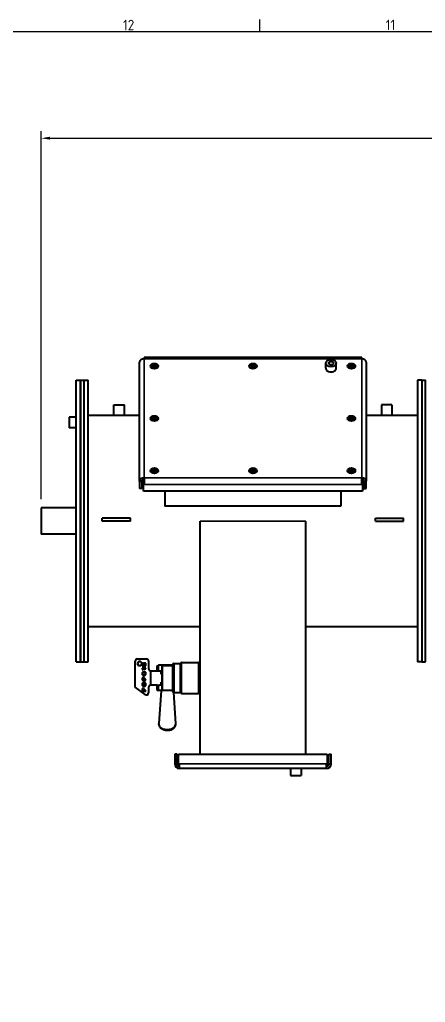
# Model space of a CAD drawing. Header units: millimetres. Extents: x 0 to 5945, y 0 to 4205.
# Drawn here: x 1517 to 2093, y 2726 to 4122 of the extents above; entities that cross this region are included whole.
import ezdxf

# ---------------------------------------------------------------- set-up
doc = ezdxf.new("R2010")
doc.units = ezdxf.units.MM
doc.header["$LTSCALE"] = 5
doc.layers.get('0').update_dxf_attribs({"color": 3, "lineweight": 25})
for name, color, linetype, lineweight in [('가시적인 것(ISO)', 3, 'Continuous', 40), ('가시적인 좁은 것(ISO)', 3, 'Continuous', 35), ('경계(ISO)', 7, 'Continuous', 25), ('치수(ISO)', 2, 'Continuous', 25)]:
    doc.layers.add(name, color=color, linetype=linetype, lineweight=lineweight)
doc.styles.add('문자 텍스트_M2B', font='isocp.shx')
doc.styles.add('치수 텍스트_PSTEK_POSCO', font='isocp.shx')
doc.dimstyles.new('치수_PSTEK_POSCO', dxfattribs={"dimscale": 5, "dimtxt": 3.5, "dimasz": 2.5, "dimexe": 2, "dimexo": 2.5, "dimgap": 1, "dimtad": 1, "dimrnd": 1e-08, "dimdsep": 46, "dimtxsty": '치수 텍스트_PSTEK_POSCO', "dimcen": 0.09, "dimdle": 10, "dimclrd": 7, "dimclre": 7, "dimclrt": 2, "dimadec": 1, "dimazin": 2, "dimtfac": 1, "dimtmove": 0, "dimatfit": 3, "dimfxl": 0, "dimtolj": 1, "dimlwd": -1, "dimlwe": -1, "dimarcsym": 0})

# ---------------------------------------------------------------- blocks, each defined once
blk = doc.blocks.new('경계 Default Border')
at = {"layer": '경계(ISO)'}
blk.add_line((371.56, 821), (371.56, 824.4), dxfattribs=at)
at = {"layer": '경계(ISO)', "flags": 128}
blk.add_lwpolyline([(20, 20), (20, 821), (1169, 821), (1169, 20), (20, 20)], dxfattribs=at)
at = {"layer": '경계(ISO)', "color": 2, "char_height": 3, "attachment_point": 7, "style": '문자 텍스트_M2B'}
for s, insert in [('12', (332.72, 821.37)), ('11', (407.37, 821.4))]:
    blk.add_mtext(s, dxfattribs=dict(at, insert=insert))
blk = doc.blocks.new('*D48')
at = {"layer": 'Defpoints', "color": 0, "transparency": 16777216}
for p in [(2924.2, 3953.6), (2924.2, 3473.9), (1547.2, 3428.7)]:
    blk.add_point(p, dxfattribs=at)
at = {"layer": '치수(ISO)', "color": 7, "transparency": 16777216}
for p, q in [((1547.2, 3441.2), (1547.2, 3963.6)), ((2924.2, 3486.4), (2924.2, 3963.6)), ((1559.7, 3953.6), (2911.7, 3953.6))]:
    blk.add_line(p, q, dxfattribs=at)
for points in [[(1559.7, 3955.7), (1559.7, 3951.6), (1547.2, 3953.6)], [(2911.7, 3955.7), (2911.7, 3951.6), (2924.2, 3953.6)]]:
    blk.add_solid(points, dxfattribs=at)
at = {"layer": '치수(ISO)', "color": 2, "transparency": 16777216, "insert": (2215.5, 3967.4), "char_height": 17.5, "attachment_point": 4, "style": '치수 텍스트_PSTEK_POSCO'}
blk.add_mtext('\\A1;1377', dxfattribs=at)

msp = doc.modelspace()

# ---------------------------------------------------------------- linework, layer by layer
at = {"layer": '가시적인 것(ISO)'}
for p, q in [((1687.237, 3636.428), (1687.168, 3636.428)), ((1687.168, 3636.428), (1687.168, 3635.765)), ((1687.168, 3466.625), (1687.168, 3635.765)), ((1693.568, 3640.291), (1692.63, 3640.291)), ((1692.63, 3640.242), (1692.63, 3640.291)), ((2002.768, 3642.165), (1693.568, 3642.165)), ((1693.568, 3642.165), (1693.568, 3640.291)), ((1951.668, 3627.139), (1951.668, 3634.21)), ((1966.668, 3627.139), (1966.668, 3634.21)), ((2002.768, 3640.291), (2002.768, 3642.165)), ((2003.705, 3640.291), (2002.768, 3640.291)), ((2003.705, 3640.242), (2003.705, 3640.291)), ((2009.099, 3636.428), (2009.168, 3636.428)), ((2009.168, 3635.765), (2009.168, 3636.428)), ((2009.168, 3635.765), (2009.168, 3466.625)), ((1597.168, 3209.915), (1597.168, 3609.915)), ((1597.168, 3609.915), (1603.168, 3609.915)), ((1603.168, 3609.915), (1603.168, 3209.915)), ((1603.168, 3609.915), (1608.168, 3609.915)), ((1603.168, 3209.915), (1603.168, 3609.915)), ((1608.168, 3209.915), (1608.168, 3609.915)), ((1608.168, 3609.915), (1614.168, 3609.915)), ((1608.168, 3209.915), (1608.168, 3609.915)), ((1614.168, 3209.915), (1614.168, 3609.915)), ((2082.168, 3609.915), (2082.168, 3209.915)), ((2088.168, 3609.915), (2082.168, 3609.915)), ((2088.168, 3609.915), (2088.168, 3209.915)), ((2088.168, 3609.915), (2088.168, 3209.915)), ((2088.168, 3609.915), (2093.168, 3609.915)), ((2093.168, 3209.915), (2093.168, 3609.915)), ((1650.668, 3574.915), (1665.668, 3574.915)), ((1650.668, 3559.915), (1650.668, 3574.915)), ((1665.668, 3559.915), (1665.668, 3574.915)), ((2045.668, 3574.915), (2030.668, 3574.915)), ((2030.668, 3574.915), (2030.668, 3559.915)), ((2045.668, 3574.915), (2045.668, 3559.915)), ((1650.668, 3559.915), (1614.168, 3559.915)), ((1687.168, 3559.915), (1665.668, 3559.915)), ((2030.668, 3559.915), (2009.168, 3559.915)), ((2082.168, 3559.915), (2045.668, 3559.915)), ((1587.168, 3557.415), (1587.168, 3542.415)), ((1597.168, 3557.415), (1587.168, 3557.415)), ((1597.168, 3542.415), (1587.168, 3542.415)), ((1690.368, 3466.625), (1687.168, 3466.625)), ((1687.168, 3466.625), (1687.168, 3465.963)), ((1690.368, 3465.963), (1687.168, 3465.963)), ((1687.168, 3465.963), (1687.168, 3456.346)), ((1690.368, 3466.625), (1690.368, 3465.963)), ((1690.368, 3465.963), (1690.368, 3456.346)), ((1693.568, 3464.363), (1692.63, 3464.363)), ((1692.63, 3464.363), (1692.63, 3462.1)), ((1692.63, 3452.483), (1692.63, 3462.1)), ((1692.63, 3462.1), (1693.568, 3462.1)), ((1693.168, 3468.888), (1693.168, 3468.605)), ((1693.168, 3468.605), (1693.568, 3468.605)), ((1693.168, 3466.484), (1693.168, 3468.605)), ((1693.168, 3466.484), (1693.168, 3464.363)), ((1693.168, 3466.484), (1693.568, 3466.484)), ((1693.168, 3466.484), (1693.568, 3466.484)), ((1693.568, 3471.151), (1693.568, 3462.1)), ((2002.768, 3462.1), (2002.768, 3471.151)), ((2002.768, 3468.605), (2003.168, 3468.605)), ((2002.768, 3466.484), (2003.168, 3466.484)), ((2002.768, 3466.484), (2003.168, 3466.484)), ((2002.768, 3464.363), (2003.705, 3464.363)), ((2002.768, 3462.1), (2003.705, 3462.1)), ((2003.168, 3468.605), (2003.168, 3468.888)), ((2003.168, 3466.484), (2003.168, 3468.605)), ((2003.168, 3466.484), (2003.168, 3464.363)), ((2003.705, 3464.363), (2003.705, 3462.1)), ((2003.705, 3462.1), (2003.705, 3452.483)), ((2005.968, 3466.625), (2005.968, 3465.963)), ((2005.968, 3466.625), (2009.168, 3466.625)), ((2005.968, 3465.963), (2005.968, 3456.346)), ((2005.968, 3465.963), (2009.168, 3465.963)), ((2009.168, 3465.963), (2009.168, 3466.625)), ((2009.168, 3456.346), (2009.168, 3465.963)), ((1690.368, 3456.346), (1687.168, 3456.346)), ((2003.705, 3452.483), (1692.63, 3452.483)), ((1723.168, 3452.483), (1723.168, 3431.129)), ((1973.168, 3452.483), (1973.168, 3431.129)), ((2005.968, 3456.346), (2009.168, 3456.346)), ((1547.168, 3428.665), (1547.168, 3391.165)), ((1597.168, 3428.665), (1547.168, 3428.665)), ((1973.168, 3431.129), (1723.168, 3431.129)), ((1674.168, 3413.915), (1634.168, 3413.915)), ((1634.168, 3409.915), (1634.168, 3413.915)), ((1674.168, 3409.915), (1634.168, 3409.915)), ((1674.168, 3409.915), (1674.168, 3413.915)), ((1773.168, 3078.715), (1773.168, 3409.915)), ((1923.168, 3078.715), (1923.168, 3409.915)), ((2022.168, 3409.915), (2022.168, 3413.915)), ((2022.168, 3413.915), (2062.168, 3413.915)), ((2022.168, 3409.915), (2062.168, 3409.915)), ((2062.168, 3409.915), (2062.168, 3413.915)), ((1597.168, 3391.165), (1547.168, 3391.165)), ((1773.168, 3259.915), (1614.168, 3259.915)), ((2082.168, 3259.915), (1923.168, 3259.915)), ((1597.168, 3209.915), (1603.168, 3209.915)), ((1603.168, 3209.915), (1608.168, 3209.915)), ((1608.168, 3209.915), (1614.168, 3209.915)), ((1680.868, 3211.133), (1680.868, 3211.135)), ((1680.868, 3211.133), (1680.868, 3211.081)), ((1680.868, 3174.094), (1680.868, 3211.081)), ((1683.868, 3214.134), (1696.868, 3214.134)), ((1683.868, 3214.132), (1696.868, 3214.132)), ((1683.868, 3214.08), (1696.868, 3214.08)), ((1699.868, 3211.135), (1699.868, 3211.133)), ((1699.868, 3211.133), (1699.868, 3211.081)), ((1699.868, 3211.081), (1699.868, 3200.286)), ((2088.168, 3209.915), (2082.168, 3209.915)), ((2088.168, 3209.915), (2093.168, 3209.915)), ((1690.903, 3206.442), (1690.903, 3204.278)), ((1690.903, 3204.278), (1696.04, 3204.278)), ((1690.903, 3204.278), (1696.04, 3204.278)), ((1690.903, 3201.099), (1690.903, 3199.099)), ((1696.04, 3201.099), (1690.903, 3201.099)), ((1690.903, 3199.099), (1691.698, 3199.099)), ((1690.903, 3199.099), (1691.698, 3199.099)), ((1691.698, 3205.195), (1691.698, 3206.454)), ((1691.698, 3206.454), (1691.698, 3206.454)), ((1692.86, 3205.195), (1691.698, 3205.195)), ((1691.698, 3200.183), (1696.04, 3200.183)), ((1691.698, 3200.183), (1691.698, 3200.182)), ((1691.698, 3200.182), (1696.04, 3200.182)), ((1691.698, 3199.099), (1691.698, 3200.182)), ((1692.279, 3207.09), (1692.279, 3207.09)), ((1692.86, 3206.454), (1692.86, 3206.454)), ((1692.86, 3206.454), (1692.86, 3205.195)), ((1693.655, 3205.195), (1693.655, 3206.535)), ((1693.655, 3206.535), (1693.655, 3206.535)), ((1695.245, 3205.195), (1693.655, 3205.195)), ((1694.45, 3207.335), (1694.45, 3207.335)), ((1695.245, 3206.535), (1695.245, 3206.535)), ((1695.245, 3206.535), (1695.245, 3205.195)), ((1696.04, 3204.278), (1696.04, 3206.556)), ((1696.04, 3200.182), (1696.04, 3201.099)), ((1702.868, 3197.344), (1711.868, 3197.344)), ((1702.868, 3197.339), (1712.053, 3197.339)), ((1702.868, 3197.339), (1712.053, 3197.339)), ((1702.868, 3197.287), (1712.069, 3197.287)), ((1702.868, 3197.287), (1702.868, 3176.892)), ((1702.868, 3197.287), (1712.069, 3197.287)), ((1711.868, 3203.115), (1711.868, 3197.339)), ((1712.042, 3197.32), (1712.069, 3197.365)), ((1712.069, 3197.365), (1712.069, 3197.287)), ((1712.069, 3197.365), (1718.868, 3197.365)), ((1733.868, 3205.115), (1713.868, 3205.115)), ((1718.868, 3203.615), (1718.868, 3170.615)), ((1719.868, 3204.615), (1733.868, 3204.615)), ((1733.868, 3206.615), (1733.868, 3167.615)), ((1735.868, 3207.615), (1735.868, 3166.615)), ((1735.868, 3207.615), (1744.931, 3207.615)), ((1746.868, 3209.115), (1770.868, 3209.115)), ((1770.868, 3209.115), (1770.868, 3165.115)), ((1770.868, 3209.115), (1770.868, 3165.115)), ((1773.168, 3209.115), (1770.868, 3209.115)), ((1690.903, 3186.267), (1690.903, 3183.922)), ((1690.903, 3183.922), (1696.04, 3183.922)), ((1690.903, 3183.922), (1696.04, 3183.922)), ((1691.576, 3193.404), (1691.576, 3193.404)), ((1691.698, 3184.839), (1691.698, 3186.131)), ((1691.698, 3186.131), (1691.698, 3186.131)), ((1693.288, 3184.839), (1691.698, 3184.839)), ((1692.5, 3186.917), (1692.5, 3186.917)), ((1693.288, 3186.131), (1693.288, 3186.131)), ((1693.288, 3186.131), (1693.288, 3184.839)), ((1693.472, 3190.646), (1693.472, 3190.646)), ((1693.478, 3195.231), (1693.478, 3195.231)), ((1694.083, 3184.839), (1694.083, 3186.267)), ((1696.04, 3184.839), (1694.083, 3184.839)), ((1695.367, 3193.404), (1695.367, 3193.404)), ((1696.04, 3183.922), (1696.04, 3184.839)), ((1717.868, 3192.586), (1717.868, 3195.487)), ((1717.868, 3195.487), (1718.868, 3195.487)), ((1717.868, 3194.076), (1718.868, 3194.076)), ((1717.868, 3192.586), (1718.868, 3192.586)), ((1695.088, 3163.619), (1680.868, 3174.094)), ((1680.868, 3174.089), (1680.868, 3174.094)), ((1695.088, 3163.617), (1680.868, 3174.089)), ((1690.903, 3172.145), (1690.903, 3168.456)), ((1691.698, 3172.145), (1690.903, 3172.145)), ((1690.903, 3168.456), (1696.04, 3168.456)), ((1690.903, 3168.456), (1696.04, 3168.456)), ((1691.576, 3178.015), (1691.576, 3178.015)), ((1691.698, 3169.373), (1691.698, 3172.145)), ((1692.921, 3169.373), (1691.698, 3169.373)), ((1692.634, 3179.679), (1692.634, 3180.607)), ((1692.921, 3172.081), (1692.921, 3169.373)), ((1693.716, 3172.081), (1692.921, 3172.081)), ((1693.227, 3180.711), (1693.227, 3177.745)), ((1693.227, 3177.745), (1694.022, 3177.745)), ((1693.227, 3177.745), (1694.022, 3177.745)), ((1693.716, 3169.373), (1693.716, 3172.081)), ((1696.04, 3169.373), (1693.716, 3169.373)), ((1694.022, 3177.745), (1694.022, 3179.795)), ((1694.022, 3179.795), (1694.022, 3179.795)), ((1695.367, 3178.015), (1695.367, 3178.015)), ((1696.04, 3168.456), (1696.04, 3169.373)), ((1699.868, 3173.844), (1699.868, 3166.033)), ((1712.069, 3176.892), (1702.868, 3176.892)), ((1712.069, 3176.843), (1702.868, 3176.843)), ((1711.868, 3176.837), (1702.868, 3176.837)), ((1711.868, 3176.843), (1711.868, 3171.115)), ((1712.069, 3176.892), (1712.069, 3176.843)), ((1712.069, 3176.865), (1715.386, 3176.865)), ((1733.868, 3169.115), (1713.868, 3169.115)), ((1717.677, 3169.115), (1714.623, 3122.611)), ((1717.868, 3178.447), (1717.868, 3181.201)), ((1717.868, 3181.201), (1718.868, 3181.201)), ((1717.868, 3180.154), (1718.868, 3180.154)), ((1717.868, 3179.934), (1718.868, 3179.934)), ((1717.868, 3178.447), (1718.868, 3178.447)), ((1719.868, 3169.615), (1733.868, 3169.615)), ((1699.868, 3166.031), (1699.868, 3166.033)), ((1735.218, 3166.679), (1738.112, 3122.611)), ((1735.868, 3166.615), (1744.931, 3166.615)), ((1746.868, 3165.115), (1770.868, 3165.115)), ((1773.168, 3165.115), (1770.868, 3165.115)), ((1737.168, 3078.715), (1737.168, 3065.115)), ((1740.368, 3078.715), (1737.168, 3078.715)), ((1740.368, 3065.115), (1740.368, 3078.715)), ((1742.63, 3065.115), (1742.63, 3078.715)), ((1742.63, 3078.715), (1953.705, 3078.715)), ((1953.705, 3078.715), (1953.705, 3065.115)), ((1955.968, 3065.115), (1955.968, 3078.715)), ((1955.968, 3078.715), (1959.168, 3078.715)), ((1959.168, 3065.115), (1959.168, 3078.715)), ((1740.368, 3065.115), (1737.168, 3065.115)), ((1743.568, 3065.115), (1742.63, 3065.115)), ((1743.168, 3064.915), (1743.168, 3061.915)), ((1743.568, 3064.915), (1743.168, 3064.915)), ((1743.168, 3061.915), (1743.568, 3061.915)), ((1743.568, 3065.115), (1743.568, 3058.715)), ((1952.768, 3058.715), (1743.568, 3058.715)), ((1901.668, 3058.715), (1901.668, 3048.715)), ((1916.668, 3058.715), (1916.668, 3048.715)), ((1952.768, 3058.715), (1952.768, 3065.115)), ((1953.705, 3065.115), (1952.768, 3065.115)), ((1953.168, 3064.915), (1952.768, 3064.915)), ((1952.768, 3061.915), (1953.168, 3061.915)), ((1953.168, 3064.915), (1953.168, 3061.915)), ((1955.968, 3065.115), (1959.168, 3065.115)), ((1901.668, 3048.715), (1916.668, 3048.715))]:
    msp.add_line(p, q, dxfattribs=at)
for centre, radius, start, end in [((1713.868, 3203.115), 2, 90, 180), ((1719.868, 3203.615), 1, 90, 180), ((1734.868, 3206.615), 1, 0, 180), ((1744.931, 3208.615), 1, 270, 345.522488), ((1746.868, 3208.115), 1, 90, 165.522488), ((1713.868, 3171.115), 2, 180, 270), ((1719.868, 3170.615), 1, 180, 270), ((1734.868, 3167.615), 1, 180, 0), ((1744.931, 3165.615), 1, 14.477512, 90), ((1746.868, 3166.115), 1, 194.477512, 270), ((1743.568, 3065.115), 6.4, 180, 270), ((1743.568, 3065.115), 3.2, 180, 262.819244), ((1952.768, 3065.115), 6.4, 270, 0), ((1952.768, 3065.115), 3.2, 277.180756, 0)]:
    msp.add_arc(centre, radius, start, end, dxfattribs=at)
for centre, major_axis, ratio, start_param, end_param in [((1693.568, 3635.765), (-6.4, 0), 0.70710678, 4.71238898, 6.28318531), ((1708.168, 3627.704), (-5.5, 0), 0.70710678, 3.43676954, 5.98800842), ((1708.168, 3627.704), (5.5, 0), 0.70710678, 0.29517689, 2.84641577), ((1708.168, 3625.583), (5.5, 0), 0.70710678, 0.59878148, 2.54281118), ((1708.168, 3625.583), (-5.5, 0), 0.70710678, 3.74037413, 5.68440383), ((1848.168, 3627.704), (-5.5, 0), 0.70710678, 3.43676954, 5.98800842), ((1848.168, 3627.704), (5.5, 0), 0.70710678, 0.29517689, 2.84641577), ((1848.168, 3625.583), (5.5, 0), 0.70710678, 0.59878148, 2.54281118), ((1848.168, 3625.583), (-5.5, 0), 0.70710678, 3.74037413, 5.68440383), ((1988.168, 3627.704), (-5.5, 0), 0.70710678, 3.43676954, 5.98800842), ((1988.168, 3627.704), (5.5, 0), 0.70710678, 0.29517689, 2.84641577), ((1988.168, 3625.583), (5.5, 0), 0.70710678, 0.59878148, 2.54281118), ((1988.168, 3625.583), (-5.5, 0), 0.70710678, 3.74037413, 5.68440383), ((2002.768, 3635.765), (6.4, 0), 0.70710678, 0, 1.57079633), ((1708.168, 3623.32), (-5.5, 0), 0.70710678, 4.16626769, 5.25851027), ((1848.168, 3623.32), (-5.5, 0), 0.70710678, 4.16626769, 5.25851027), ((1959.168, 3627.139), (7.5, 0), 0.70710678, 3.14159265, 6.28318531), ((1988.168, 3623.32), (-5.5, 0), 0.70710678, 4.16626769, 5.25851027), ((1708.168, 3553.458), (-5.5, 0), 0.70710678, 3.43676954, 5.98800842), ((1708.168, 3553.458), (5.5, 0), 0.70710678, 0.29517689, 2.84641577), ((1708.168, 3551.337), (5.5, 0), 0.70710678, 0.59878148, 2.54281118), ((1708.168, 3551.337), (-5.5, 0), 0.70710678, 3.74037413, 5.68440383), ((1708.168, 3549.074), (-5.5, 0), 0.70710678, 4.16626769, 5.25851027), ((1988.168, 3553.458), (-5.5, 0), 0.70710678, 3.43676954, 5.98800842), ((1988.168, 3553.458), (5.5, 0), 0.70710678, 0.29517689, 2.84641577), ((1988.168, 3551.337), (5.5, 0), 0.70710678, 0.59878148, 2.54281118), ((1988.168, 3551.337), (-5.5, 0), 0.70710678, 3.74037413, 5.68440383), ((1988.168, 3549.074), (-5.5, 0), 0.70710678, 4.16626769, 5.25851027), ((1708.168, 3479.212), (-5.5, 0), 0.70710678, 3.43676954, 5.98800842), ((1708.168, 3479.212), (5.5, 0), 0.70710678, 0.29517689, 2.84641577), ((1708.168, 3477.091), (5.5, 0), 0.70710678, 0.59878148, 2.54281118), ((1708.168, 3477.091), (-5.5, 0), 0.70710678, 3.74037413, 5.68440383), ((1708.168, 3474.828), (-5.5, 0), 0.70710678, 4.16626769, 5.25851027), ((1848.168, 3479.212), (-5.5, 0), 0.70710678, 3.43676954, 5.98800842), ((1848.168, 3479.212), (5.5, 0), 0.70710678, 0.29517689, 2.84641577), ((1848.168, 3477.091), (5.5, 0), 0.70710678, 0.59878148, 2.54281118), ((1848.168, 3477.091), (-5.5, 0), 0.70710678, 3.74037413, 5.68440383), ((1848.168, 3474.828), (-5.5, 0), 0.70710678, 4.16626769, 5.25851027), ((1988.168, 3479.212), (-5.5, 0), 0.70710678, 3.43676954, 5.98800842), ((1988.168, 3479.212), (5.5, 0), 0.70710678, 0.29517689, 2.84641577), ((1988.168, 3477.091), (5.5, 0), 0.70710678, 0.59878148, 2.54281118), ((1988.168, 3477.091), (-5.5, 0), 0.70710678, 3.74037413, 5.68440383), ((1988.168, 3474.828), (-5.5, 0), 0.70710678, 4.16626769, 5.25851027), ((1693.568, 3466.625), (-6.4, 0), 0.70710678, 4.71238898, 6.28318531), ((1693.568, 3466.625), (-3.2, 0), 0.70710678, 4.83771681, 6.28318531), ((2002.768, 3466.625), (6.4, 0), 0.70710678, 0, 1.57079633), ((2002.768, 3466.625), (3.2, 0), 0.70710678, 0, 1.4454685), ((1683.868, 3211.135), (-3, 0), 0.99942717, 4.71238898, 6.28318531), ((1683.868, 3211.133), (-3, 0), 0.99966201, 4.71238898, 6.28318531), ((1683.868, 3211.081), (-3, 0), 0.99966201, 4.71238898, 6.28318531), ((1687.368, 3207.57), (-3, 0), 0.99942717, 3.15288027, 6.27189769), ((1696.868, 3211.135), (3, 0), 0.99942717, 0, 1.57079633), ((1696.868, 3211.133), (3, 0), 0.99966201, 0, 1.57079633), ((1696.868, 3211.081), (3, 0), 0.99966201, 0, 1.57079633), ((1687.368, 3207.637), (3, 0), 0.99942717, 3.15076792, 6.27401004), ((1687.368, 3207.634), (3, 0), 0.99966201, 3.15026146, 6.2745165), ((1702.868, 3200.343), (-3, 0), 0.99942717, 0, 1.57079633), ((1702.868, 3200.338), (-3, 0), 0.99966201, 0, 1.57079633), ((1702.868, 3200.286), (-3, 0), 0.99966201, 0, 1.57079633), ((1702.868, 3173.844), (-3, 0), 0.99966201, 4.71238898, 6.28318531), ((1702.868, 3173.839), (-3, 0), 0.99942717, 4.71238898, 6.28318531), ((1696.868, 3166.033), (3, 0), 0.99966201, 4.07736224, 6.28318531), ((1696.868, 3166.031), (3, 0), 0.99942717, 4.07736224, 6.28318531)]:
    msp.add_ellipse(centre, major_axis=major_axis, ratio=ratio, start_param=start_param, end_param=end_param, dxfattribs=at)
for centre, major_axis, ratio in [((1708.168, 3629.967), (-5.5, 0), 0.70710678), ((1848.168, 3629.967), (-5.5, 0), 0.70710678), ((1959.168, 3634.21), (-7.5, 0), 0.70710678), ((1959.168, 3634.21), (-3.323, 0), 0.70710678), ((1988.168, 3629.967), (-5.5, 0), 0.70710678), ((1708.168, 3555.721), (-5.5, 0), 0.70710678), ((1988.168, 3555.721), (-5.5, 0), 0.70710678), ((1708.168, 3481.475), (-5.5, 0), 0.70710678), ((1848.168, 3481.475), (-5.5, 0), 0.70710678), ((1988.168, 3481.475), (-5.5, 0), 0.70710678), ((1687.368, 3207.582), (-3, 0), 0.99966201)]:
    msp.add_ellipse(centre, major_axis=major_axis, ratio=ratio, dxfattribs=at)
for points, knots in [([(1658.168, 3559.728), (1657.226, 3559.728), (1656.221, 3559.738), (1654.373, 3559.773), (1653.53, 3559.798), (1652.198, 3559.845), (1651.621, 3559.87), (1650.856, 3559.906), (1650.743, 3559.911), (1650.668, 3559.915)], [2.26052444, 2.26052444, 2.26052444, 2.26052444, 2.54309003, 2.54309003, 2.82565561, 2.82565561, 3.10822114, 3.10822114, 3.39078667, 3.39078667, 3.39078667, 3.39078667]), ([(1665.668, 3559.915), (1665.592, 3559.911), (1665.479, 3559.906), (1664.714, 3559.87), (1664.137, 3559.845), (1662.805, 3559.798), (1661.962, 3559.773), (1660.114, 3559.738), (1659.109, 3559.728), (1658.168, 3559.728)], [5.65131111, 5.65131111, 5.65131111, 5.65131111, 5.93387663, 5.93387663, 6.21644216, 6.21644216, 6.49900775, 6.49900775, 6.78157333, 6.78157333, 6.78157333, 6.78157333]), ([(2038.168, 3559.728), (2037.226, 3559.728), (2036.221, 3559.738), (2034.373, 3559.773), (2033.53, 3559.798), (2032.198, 3559.845), (2031.621, 3559.87), (2030.856, 3559.906), (2030.743, 3559.911), (2030.668, 3559.915)], [0, 0, 0, 0, 0.28256559, 0.28256559, 0.56513117, 0.56513117, 0.8476967, 0.8476967, 1.13026222, 1.13026222, 1.13026222, 1.13026222]), ([(2045.668, 3559.915), (2045.592, 3559.911), (2045.479, 3559.906), (2044.714, 3559.87), (2044.137, 3559.845), (2042.805, 3559.798), (2041.962, 3559.773), (2040.114, 3559.738), (2039.109, 3559.728), (2038.168, 3559.728)], [3.39078667, 3.39078667, 3.39078667, 3.39078667, 3.67335219, 3.67335219, 3.95591772, 3.95591772, 4.2384833, 4.2384833, 4.52104889, 4.52104889, 4.52104889, 4.52104889]), ([(1693.472, 3196.148), (1693.38, 3196.146), (1693.2, 3196.141), (1692.935, 3196.102), (1692.681, 3196.038), (1692.437, 3195.948), (1692.202, 3195.834), (1691.979, 3195.693), (1691.766, 3195.527), (1691.566, 3195.338), (1691.383, 3195.131), (1691.222, 3194.913), (1691.085, 3194.685), (1690.974, 3194.446), (1690.887, 3194.198), (1690.827, 3193.94), (1690.788, 3193.672), (1690.783, 3193.489), (1690.781, 3193.397)], [0, 0, 0, 0, 0.06396996, 0.12628383, 0.18735874, 0.24779723, 0.30845505, 0.37001199, 0.43289888, 0.4977051, 0.5627616, 0.62604222, 0.68796709, 0.74914247, 0.81040796, 0.87219118, 0.93513718, 1, 1, 1, 1]), ([(1692.226, 3208.007), (1692.184, 3208.006), (1692.102, 3208.003), (1691.98, 3207.984), (1691.862, 3207.952), (1691.745, 3207.91), (1691.633, 3207.852), (1691.523, 3207.783), (1691.415, 3207.703), (1691.312, 3207.61), (1691.215, 3207.505), (1691.131, 3207.387), (1691.061, 3207.258), (1691.002, 3207.117), (1690.957, 3206.965), (1690.926, 3206.801), (1690.907, 3206.625), (1690.905, 3206.505), (1690.903, 3206.442)], [0, 0, 0, 0, 0.05427115, 0.10739015, 0.1608808, 0.21469696, 0.26932079, 0.32588115, 0.38424246, 0.44534576, 0.5075986, 0.57006323, 0.63424037, 0.70020151, 0.76931843, 0.84191786, 0.91865867, 1, 1, 1, 1]), ([(1691.698, 3206.454), (1691.699, 3206.479), (1691.7, 3206.528), (1691.709, 3206.599), (1691.722, 3206.666), (1691.743, 3206.728), (1691.768, 3206.786), (1691.801, 3206.838), (1691.838, 3206.886), (1691.895, 3206.942), (1691.972, 3206.999), (1692.069, 3207.054), (1692.173, 3207.084), (1692.244, 3207.088), (1692.279, 3207.09)], [0, 0, 0, 0, 0.07843272, 0.15238941, 0.22341326, 0.29023867, 0.3555143, 0.41829968, 0.48121034, 0.54434747, 0.6661785, 0.77980366, 0.89032424, 1, 1, 1, 1]), ([(1691.698, 3206.454), (1691.699, 3206.479), (1691.7, 3206.528), (1691.709, 3206.599), (1691.722, 3206.666), (1691.743, 3206.728), (1691.768, 3206.785), (1691.801, 3206.838), (1691.838, 3206.886), (1691.895, 3206.942), (1691.972, 3206.999), (1692.069, 3207.053), (1692.173, 3207.083), (1692.244, 3207.088), (1692.279, 3207.09)], [0, 0, 0, 0, 0.07843272, 0.15238941, 0.22341326, 0.29023867, 0.3555143, 0.41829968, 0.48121034, 0.54434747, 0.6661785, 0.77980366, 0.89032424, 1, 1, 1, 1]), ([(1693.215, 3207.479), (1693.213, 3207.48), (1693.207, 3207.485), (1693.195, 3207.498), (1693.172, 3207.519), (1693.141, 3207.547), (1693.102, 3207.585), (1693.053, 3207.629), (1692.996, 3207.683), (1692.932, 3207.744), (1692.862, 3207.806), (1692.783, 3207.859), (1692.701, 3207.905), (1692.615, 3207.943), (1692.524, 3207.971), (1692.428, 3207.992), (1692.329, 3208.005), (1692.26, 3208.006), (1692.226, 3208.007)], [0, 0, 0, 0, 0.00527441, 0.02041841, 0.04663565, 0.08337231, 0.12998379, 0.18711255, 0.25471824, 0.33280285, 0.41517946, 0.49629442, 0.57742192, 0.65821838, 0.7402814, 0.82381946, 0.91015354, 1, 1, 1, 1]), ([(1692.279, 3207.09), (1692.314, 3207.088), (1692.385, 3207.084), (1692.489, 3207.053), (1692.587, 3207), (1692.665, 3206.942), (1692.722, 3206.886), (1692.759, 3206.838), (1692.79, 3206.785), (1692.815, 3206.728), (1692.836, 3206.666), (1692.85, 3206.599), (1692.859, 3206.528), (1692.86, 3206.479), (1692.86, 3206.454)], [0, 0, 0, 0, 0.10963582, 0.22011615, 0.33457548, 0.45636215, 0.51947628, 0.58236404, 0.64461516, 0.70986702, 0.7766681, 0.84766608, 0.92159584, 1, 1, 1, 1]), ([(1692.279, 3207.09), (1692.314, 3207.088), (1692.385, 3207.083), (1692.489, 3207.053), (1692.587, 3206.999), (1692.665, 3206.942), (1692.722, 3206.886), (1692.759, 3206.838), (1692.79, 3206.785), (1692.815, 3206.728), (1692.836, 3206.666), (1692.85, 3206.599), (1692.859, 3206.528), (1692.86, 3206.479), (1692.86, 3206.454)], [0, 0, 0, 0, 0.10963582, 0.22011615, 0.33457548, 0.45636215, 0.51947628, 0.58236404, 0.64461516, 0.70986702, 0.7766681, 0.84766608, 0.92159584, 1, 1, 1, 1]), ([(1694.447, 3208.251), (1694.393, 3208.251), (1694.287, 3208.249), (1694.135, 3208.231), (1693.996, 3208.2), (1693.869, 3208.158), (1693.754, 3208.104), (1693.653, 3208.036), (1693.564, 3207.958), (1693.491, 3207.867), (1693.429, 3207.778), (1693.373, 3207.699), (1693.325, 3207.634), (1693.286, 3207.58), (1693.257, 3207.537), (1693.234, 3207.507), (1693.223, 3207.488), (1693.216, 3207.481), (1693.215, 3207.479)], [0, 0, 0, 0, 0.10564587, 0.20451601, 0.29619793, 0.38152204, 0.46299034, 0.54090675, 0.61699884, 0.69328607, 0.76542001, 0.8274343, 0.88004662, 0.92339897, 0.95663151, 0.98096335, 0.9951777, 1, 1, 1, 1]), ([(1696.162, 3193.397), (1696.16, 3193.489), (1696.155, 3193.672), (1696.117, 3193.94), (1696.055, 3194.198), (1695.968, 3194.446), (1695.855, 3194.684), (1695.719, 3194.913), (1695.556, 3195.131), (1695.371, 3195.338), (1695.17, 3195.526), (1694.956, 3195.692), (1694.733, 3195.834), (1694.499, 3195.948), (1694.256, 3196.038), (1694.003, 3196.102), (1693.74, 3196.141), (1693.562, 3196.146), (1693.472, 3196.148)], [0, 0, 0, 0, 0.06491521, 0.12791207, 0.18979733, 0.25118608, 0.31250596, 0.37448085, 0.4379455, 0.50335187, 0.56853652, 0.63165075, 0.69325742, 0.75376333, 0.8140407, 0.87494817, 0.93664852, 1, 1, 1, 1]), ([(1693.655, 3206.535), (1693.657, 3206.584), (1693.662, 3206.682), (1693.707, 3206.824), (1693.775, 3206.961), (1693.855, 3207.065), (1693.927, 3207.144), (1693.989, 3207.194), (1694.055, 3207.238), (1694.125, 3207.273), (1694.2, 3207.301), (1694.279, 3207.321), (1694.363, 3207.333), (1694.421, 3207.334), (1694.45, 3207.335)], [0, 0, 0, 0, 0.11712848, 0.23316017, 0.35351179, 0.48097886, 0.54622642, 0.6095758, 0.67173975, 0.73413235, 0.7975734, 0.86284323, 0.92979656, 1, 1, 1, 1]), ([(1693.655, 3206.535), (1693.657, 3206.584), (1693.662, 3206.682), (1693.707, 3206.824), (1693.775, 3206.96), (1693.855, 3207.065), (1693.927, 3207.143), (1693.989, 3207.194), (1694.055, 3207.238), (1694.125, 3207.273), (1694.2, 3207.301), (1694.279, 3207.321), (1694.363, 3207.332), (1694.421, 3207.334), (1694.45, 3207.335)], [0, 0, 0, 0, 0.11712848, 0.23316017, 0.35351179, 0.48097886, 0.54622642, 0.6095758, 0.67173975, 0.73413235, 0.7975734, 0.86284323, 0.92979656, 1, 1, 1, 1]), ([(1696.04, 3206.556), (1696.039, 3206.596), (1696.036, 3206.677), (1696.019, 3206.801), (1695.992, 3206.93), (1695.953, 3207.062), (1695.905, 3207.2), (1695.845, 3207.342), (1695.774, 3207.488), (1695.695, 3207.638), (1695.602, 3207.782), (1695.488, 3207.909), (1695.356, 3208.015), (1695.208, 3208.103), (1695.041, 3208.169), (1694.858, 3208.218), (1694.658, 3208.246), (1694.519, 3208.25), (1694.447, 3208.251)], [0, 0, 0, 0, 0.045469477, 0.093488771, 0.143627723, 0.196604031, 0.252555691, 0.311326573, 0.373904675, 0.439616603, 0.505950269, 0.57052549, 0.634590779, 0.700106434, 0.768120585, 0.8401735, 0.917144063, 1, 1, 1, 1]), ([(1694.45, 3207.335), (1694.479, 3207.334), (1694.537, 3207.333), (1694.621, 3207.321), (1694.7, 3207.301), (1694.775, 3207.273), (1694.845, 3207.238), (1694.912, 3207.194), (1694.974, 3207.144), (1695.046, 3207.065), (1695.125, 3206.96), (1695.194, 3206.824), (1695.238, 3206.682), (1695.243, 3206.584), (1695.245, 3206.535)], [0, 0, 0, 0, 0.07019062, 0.13713172, 0.20238963, 0.26581909, 0.32820029, 0.39098994, 0.45432775, 0.51956339, 0.64655278, 0.76688242, 0.88289292, 1, 1, 1, 1]), ([(1694.45, 3207.335), (1694.479, 3207.334), (1694.537, 3207.332), (1694.621, 3207.321), (1694.7, 3207.301), (1694.775, 3207.273), (1694.845, 3207.237), (1694.912, 3207.194), (1694.974, 3207.143), (1695.046, 3207.065), (1695.125, 3206.96), (1695.194, 3206.824), (1695.238, 3206.682), (1695.243, 3206.584), (1695.245, 3206.535)], [0, 0, 0, 0, 0.07019062, 0.13713172, 0.20238963, 0.26581909, 0.32820029, 0.39098994, 0.45432775, 0.51956339, 0.64655278, 0.76688242, 0.88289292, 1, 1, 1, 1]), ([(1690.781, 3193.397), (1690.783, 3193.304), (1690.788, 3193.119), (1690.827, 3192.849), (1690.887, 3192.589), (1690.974, 3192.339), (1691.085, 3192.1), (1691.222, 3191.871), (1691.383, 3191.653), (1691.566, 3191.449), (1691.766, 3191.261), (1691.979, 3191.096), (1692.202, 3190.957), (1692.437, 3190.844), (1692.681, 3190.755), (1692.936, 3190.692), (1693.2, 3190.653), (1693.38, 3190.648), (1693.472, 3190.646)], [0, 0, 0, 0, 0.06546991, 0.12901913, 0.19117778, 0.25259569, 0.31391495, 0.3757807, 0.43900092, 0.50366171, 0.5682531, 0.63080653, 0.69206765, 0.75257004, 0.81287445, 0.87383673, 0.9360911, 1, 1, 1, 1]), ([(1690.781, 3193.397), (1690.783, 3193.304), (1690.788, 3193.12), (1690.827, 3192.849), (1690.887, 3192.589), (1690.974, 3192.339), (1691.085, 3192.1), (1691.222, 3191.872), (1691.383, 3191.653), (1691.566, 3191.449), (1691.766, 3191.261), (1691.979, 3191.097), (1692.202, 3190.957), (1692.437, 3190.844), (1692.681, 3190.755), (1692.936, 3190.693), (1693.2, 3190.653), (1693.38, 3190.649), (1693.472, 3190.646)], [0.000060695, 0.000060695, 0.000060695, 0.000060695, 0.065469913, 0.129019131, 0.191177784, 0.252595695, 0.313914949, 0.375780705, 0.439000916, 0.503661708, 0.568253104, 0.630806526, 0.692067649, 0.752570042, 0.812874446, 0.873836726, 0.936091104, 1, 1, 1, 1]), ([(1692.507, 3187.834), (1692.449, 3187.833), (1692.335, 3187.83), (1692.168, 3187.806), (1692.01, 3187.769), (1691.861, 3187.715), (1691.72, 3187.644), (1691.586, 3187.561), (1691.463, 3187.459), (1691.348, 3187.345), (1691.245, 3187.222), (1691.154, 3187.094), (1691.076, 3186.965), (1691.013, 3186.831), (1690.964, 3186.694), (1690.929, 3186.554), (1690.907, 3186.412), (1690.905, 3186.315), (1690.903, 3186.267)], [0, 0, 0, 0, 0.06990935, 0.13693333, 0.20208557, 0.26532931, 0.3283129, 0.39144478, 0.45527375, 0.52066965, 0.58577214, 0.64849332, 0.70923813, 0.76812294, 0.82638424, 0.8838105, 0.94160867, 1, 1, 1, 1]), ([(1691.576, 3193.404), (1691.578, 3193.466), (1691.581, 3193.587), (1691.607, 3193.767), (1691.651, 3193.939), (1691.712, 3194.105), (1691.79, 3194.264), (1691.887, 3194.415), (1692, 3194.56), (1692.129, 3194.696), (1692.27, 3194.822), (1692.421, 3194.931), (1692.579, 3195.023), (1692.744, 3195.101), (1692.917, 3195.158), (1693.098, 3195.201), (1693.286, 3195.226), (1693.413, 3195.229), (1693.478, 3195.231)], [0, 0, 0, 0, 0.063244121, 0.124449935, 0.184950834, 0.244601771, 0.30489548, 0.365787748, 0.428194631, 0.492696429, 0.557520489, 0.620704217, 0.682588072, 0.744362156, 0.806562232, 0.869438903, 0.933502702, 1, 1, 1, 1]), ([(1691.576, 3193.404), (1691.578, 3193.465), (1691.581, 3193.587), (1691.607, 3193.767), (1691.651, 3193.939), (1691.712, 3194.105), (1691.79, 3194.263), (1691.887, 3194.415), (1692, 3194.56), (1692.129, 3194.696), (1692.27, 3194.821), (1692.421, 3194.931), (1692.579, 3195.023), (1692.744, 3195.101), (1692.917, 3195.158), (1693.098, 3195.201), (1693.286, 3195.226), (1693.413, 3195.229), (1693.478, 3195.231)], [0, 0, 0, 0, 0.063244121, 0.124449935, 0.184950834, 0.244601771, 0.30489548, 0.365787748, 0.428194631, 0.492696429, 0.557520489, 0.620704217, 0.682588072, 0.744362156, 0.806562232, 0.869438903, 0.933502702, 1, 1, 1, 1]), ([(1693.478, 3191.563), (1693.413, 3191.565), (1693.286, 3191.568), (1693.098, 3191.593), (1692.917, 3191.635), (1692.744, 3191.695), (1692.579, 3191.771), (1692.421, 3191.863), (1692.27, 3191.972), (1692.129, 3192.098), (1692, 3192.234), (1691.887, 3192.38), (1691.79, 3192.532), (1691.711, 3192.693), (1691.652, 3192.861), (1691.607, 3193.035), (1691.581, 3193.217), (1691.578, 3193.341), (1691.576, 3193.404)], [0, 0, 0, 0, 0.06621357, 0.13000403, 0.19261242, 0.25465142, 0.31602589, 0.3776457, 0.44055984, 0.50510731, 0.5693339, 0.63173033, 0.69263702, 0.75296437, 0.81327516, 0.87414646, 0.93605397, 1, 1, 1, 1]), ([(1691.698, 3186.131), (1691.701, 3186.179), (1691.706, 3186.275), (1691.749, 3186.415), (1691.815, 3186.549), (1691.893, 3186.652), (1691.965, 3186.729), (1692.027, 3186.779), (1692.093, 3186.823), (1692.165, 3186.857), (1692.241, 3186.885), (1692.323, 3186.904), (1692.41, 3186.915), (1692.469, 3186.917), (1692.5, 3186.917)], [0, 0, 0, 0, 0.1150066, 0.22951552, 0.34729841, 0.47280168, 0.53705832, 0.6000093, 0.66289545, 0.7257167, 0.7906769, 0.85733732, 0.9266507, 1, 1, 1, 1]), ([(1691.698, 3186.131), (1691.701, 3186.179), (1691.706, 3186.275), (1691.749, 3186.415), (1691.815, 3186.549), (1691.893, 3186.652), (1691.965, 3186.729), (1692.027, 3186.779), (1692.093, 3186.822), (1692.165, 3186.857), (1692.241, 3186.885), (1692.323, 3186.903), (1692.41, 3186.915), (1692.469, 3186.917), (1692.5, 3186.917)], [0, 0, 0, 0, 0.1150066, 0.22951552, 0.34729841, 0.47280168, 0.53705832, 0.6000093, 0.66289545, 0.7257167, 0.7906769, 0.85733732, 0.9266507, 1, 1, 1, 1]), ([(1692.5, 3186.917), (1692.528, 3186.917), (1692.584, 3186.915), (1692.666, 3186.903), (1692.743, 3186.885), (1692.817, 3186.856), (1692.887, 3186.823), (1692.952, 3186.779), (1693.013, 3186.729), (1693.087, 3186.652), (1693.167, 3186.55), (1693.236, 3186.415), (1693.281, 3186.276), (1693.286, 3186.179), (1693.288, 3186.131)], [0, 0, 0, 0, 0.06892712, 0.135342126, 0.199892351, 0.262827391, 0.325800463, 0.388887497, 0.452088287, 0.518286634, 0.646878377, 0.766948586, 0.883443472, 1, 1, 1, 1]), ([(1692.5, 3186.917), (1692.528, 3186.916), (1692.584, 3186.915), (1692.666, 3186.903), (1692.743, 3186.885), (1692.817, 3186.856), (1692.887, 3186.822), (1692.952, 3186.779), (1693.013, 3186.728), (1693.087, 3186.652), (1693.167, 3186.549), (1693.236, 3186.415), (1693.281, 3186.275), (1693.286, 3186.179), (1693.288, 3186.131)], [0, 0, 0, 0, 0.06892712, 0.135342126, 0.199892351, 0.262827391, 0.325800463, 0.388887497, 0.452088287, 0.518286634, 0.646878377, 0.766948586, 0.883443472, 1, 1, 1, 1]), ([(1694.083, 3186.267), (1694.082, 3186.316), (1694.08, 3186.414), (1694.058, 3186.559), (1694.023, 3186.7), (1693.975, 3186.838), (1693.913, 3186.973), (1693.837, 3187.103), (1693.747, 3187.23), (1693.645, 3187.351), (1693.533, 3187.465), (1693.41, 3187.564), (1693.279, 3187.648), (1693.14, 3187.715), (1692.993, 3187.77), (1692.838, 3187.806), (1692.675, 3187.83), (1692.563, 3187.833), (1692.507, 3187.834)], [0, 0, 0, 0, 0.05997973, 0.1189684, 0.17747374, 0.2364003, 0.29606904, 0.35686909, 0.4192894, 0.48432662, 0.54938338, 0.61289541, 0.67530614, 0.73771807, 0.80033796, 0.86475181, 0.93112072, 1, 1, 1, 1]), ([(1693.472, 3190.646), (1693.562, 3190.648), (1693.74, 3190.653), (1694.002, 3190.693), (1694.256, 3190.755), (1694.499, 3190.844), (1694.732, 3190.957), (1694.956, 3191.097), (1695.17, 3191.261), (1695.371, 3191.449), (1695.557, 3191.653), (1695.719, 3191.871), (1695.855, 3192.1), (1695.968, 3192.339), (1696.055, 3192.589), (1696.117, 3192.849), (1696.155, 3193.119), (1696.16, 3193.304), (1696.162, 3193.397)], [0, 0, 0, 0, 0.06329086, 0.12493218, 0.18572682, 0.2458698, 0.3062199, 0.36753038, 0.43031134, 0.49528131, 0.56029276, 0.62369669, 0.68561229, 0.74707562, 0.80861646, 0.87087692, 0.93447734, 1, 1, 1, 1]), ([(1693.472, 3190.646), (1693.562, 3190.649), (1693.74, 3190.653), (1694.002, 3190.693), (1694.256, 3190.755), (1694.499, 3190.844), (1694.732, 3190.957), (1694.956, 3191.097), (1695.17, 3191.261), (1695.371, 3191.449), (1695.557, 3191.653), (1695.719, 3191.871), (1695.855, 3192.1), (1695.968, 3192.339), (1696.055, 3192.589), (1696.117, 3192.849), (1696.155, 3193.12), (1696.16, 3193.304), (1696.162, 3193.397)], [0, 0, 0, 0, 0.063290864, 0.124932183, 0.185726818, 0.245869803, 0.306219899, 0.367530379, 0.430311335, 0.495281315, 0.560292764, 0.623696691, 0.685612291, 0.747075625, 0.808616459, 0.87087692, 0.934477338, 0.999939254, 0.999939254, 0.999939254, 0.999939254]), ([(1693.478, 3195.231), (1693.542, 3195.229), (1693.668, 3195.226), (1693.853, 3195.201), (1694.031, 3195.159), (1694.203, 3195.101), (1694.366, 3195.023), (1694.524, 3194.932), (1694.674, 3194.821), (1694.815, 3194.696), (1694.944, 3194.56), (1695.058, 3194.416), (1695.153, 3194.263), (1695.232, 3194.105), (1695.292, 3193.939), (1695.336, 3193.767), (1695.363, 3193.587), (1695.366, 3193.466), (1695.367, 3193.404)], [0, 0, 0, 0, 0.06547344, 0.1291616, 0.19166918, 0.25320503, 0.31494563, 0.37709285, 0.44028113, 0.50538106, 0.57015736, 0.63282983, 0.69380697, 0.75435727, 0.81426207, 0.87502044, 0.93648673, 1, 1, 1, 1]), ([(1693.478, 3195.231), (1693.542, 3195.229), (1693.668, 3195.226), (1693.853, 3195.201), (1694.031, 3195.158), (1694.203, 3195.1), (1694.366, 3195.023), (1694.524, 3194.931), (1694.674, 3194.821), (1694.815, 3194.696), (1694.944, 3194.56), (1695.058, 3194.415), (1695.153, 3194.263), (1695.232, 3194.105), (1695.292, 3193.939), (1695.336, 3193.767), (1695.363, 3193.587), (1695.366, 3193.465), (1695.367, 3193.404)], [0, 0, 0, 0, 0.06547344, 0.1291616, 0.19166918, 0.25320503, 0.31494563, 0.37709285, 0.44028113, 0.50538106, 0.57015736, 0.63282983, 0.69380697, 0.75435727, 0.81426207, 0.87502044, 0.93648673, 1, 1, 1, 1]), ([(1695.367, 3193.404), (1695.366, 3193.341), (1695.362, 3193.217), (1695.336, 3193.035), (1695.292, 3192.861), (1695.232, 3192.693), (1695.153, 3192.533), (1695.058, 3192.379), (1694.944, 3192.234), (1694.815, 3192.098), (1694.674, 3191.973), (1694.524, 3191.863), (1694.367, 3191.771), (1694.203, 3191.695), (1694.032, 3191.635), (1693.853, 3191.593), (1693.668, 3191.568), (1693.542, 3191.565), (1693.478, 3191.563)], [0, 0, 0, 0, 0.06421689, 0.126386632, 0.187515767, 0.248082018, 0.308664899, 0.369656842, 0.432317569, 0.496816204, 0.561637086, 0.624554509, 0.686435331, 0.747773999, 0.809152416, 0.871392049, 0.934807209, 1, 1, 1, 1]), ([(1692.634, 3180.607), (1692.565, 3180.585), (1692.429, 3180.54), (1692.235, 3180.453), (1692.051, 3180.353), (1691.876, 3180.24), (1691.713, 3180.11), (1691.56, 3179.968), (1691.417, 3179.811), (1691.286, 3179.641), (1691.168, 3179.461), (1691.065, 3179.274), (1690.976, 3179.081), (1690.905, 3178.88), (1690.85, 3178.673), (1690.81, 3178.459), (1690.785, 3178.239), (1690.782, 3178.09), (1690.781, 3178.015)], [0, 0, 0, 0, 0.063374915, 0.125434694, 0.186460742, 0.247233484, 0.307729912, 0.368833346, 0.430759571, 0.493705985, 0.556880924, 0.619424008, 0.68145798, 0.743422033, 0.805927639, 0.869346907, 0.934005383, 1, 1, 1, 1]), ([(1690.781, 3178.015), (1690.783, 3177.923), (1690.788, 3177.741), (1690.827, 3177.473), (1690.887, 3177.215), (1690.974, 3176.966), (1691.085, 3176.726), (1691.222, 3176.495), (1691.383, 3176.274), (1691.536, 3176.1), (1691.667, 3175.967), (1691.77, 3175.873), (1691.875, 3175.786), (1691.982, 3175.706), (1692.092, 3175.631), (1692.205, 3175.563), (1692.321, 3175.503), (1692.438, 3175.446), (1692.559, 3175.399), (1692.681, 3175.357), (1692.806, 3175.32), (1692.935, 3175.292), (1693.065, 3175.268), (1693.198, 3175.254), (1693.334, 3175.242), (1693.425, 3175.242), (1693.472, 3175.241)], [0, 0, 0, 0, 0.06440966, 0.12713175, 0.18869519, 0.2499531, 0.3113145, 0.37340191, 0.43699638, 0.50232306, 0.5352272, 0.56753231, 0.59931765, 0.63048805, 0.66142618, 0.69208749, 0.72256393, 0.75284128, 0.78302271, 0.81315811, 0.84352701, 0.87410007, 0.90484775, 0.93622105, 0.96770947, 1, 1, 1, 1]), ([(1690.781, 3178.015), (1690.783, 3177.923), (1690.788, 3177.741), (1690.827, 3177.474), (1690.887, 3177.215), (1690.974, 3176.966), (1691.085, 3176.726), (1691.222, 3176.495), (1691.383, 3176.274), (1691.536, 3176.1), (1691.667, 3175.967), (1691.77, 3175.874), (1691.875, 3175.787), (1691.982, 3175.706), (1692.092, 3175.632), (1692.205, 3175.563), (1692.321, 3175.503), (1692.438, 3175.447), (1692.559, 3175.399), (1692.681, 3175.357), (1692.806, 3175.32), (1692.935, 3175.293), (1693.065, 3175.268), (1693.198, 3175.255), (1693.334, 3175.243), (1693.425, 3175.242), (1693.472, 3175.242)], [0.000060535, 0.000060535, 0.000060535, 0.000060535, 0.064409661, 0.127131752, 0.188695189, 0.249953097, 0.311314499, 0.373401906, 0.436996381, 0.50232306, 0.535227196, 0.567532306, 0.599317654, 0.630488046, 0.66142618, 0.692087487, 0.722563928, 0.752841282, 0.783022705, 0.813158105, 0.843527005, 0.874100073, 0.904847752, 0.936221046, 0.967709471, 1, 1, 1, 1]), ([(1691.576, 3178.015), (1691.577, 3178.065), (1691.578, 3178.163), (1691.594, 3178.306), (1691.62, 3178.444), (1691.654, 3178.577), (1691.7, 3178.703), (1691.756, 3178.824), (1691.822, 3178.939), (1691.898, 3179.048), (1691.98, 3179.149), (1692.063, 3179.247), (1692.152, 3179.335), (1692.242, 3179.418), (1692.335, 3179.495), (1692.432, 3179.563), (1692.531, 3179.625), (1692.599, 3179.661), (1692.634, 3179.679)], [0, 0, 0, 0, 0.07172454, 0.14104608, 0.20837252, 0.2739109, 0.33845577, 0.40219734, 0.46580792, 0.52954452, 0.59298722, 0.65454628, 0.71466134, 0.7738578, 0.83134583, 0.88834506, 0.9440704, 1, 1, 1, 1]), ([(1691.576, 3178.015), (1691.577, 3178.065), (1691.578, 3178.163), (1691.594, 3178.307), (1691.62, 3178.444), (1691.654, 3178.577), (1691.7, 3178.703), (1691.756, 3178.824), (1691.822, 3178.939), (1691.898, 3179.048), (1691.98, 3179.15), (1692.063, 3179.247), (1692.152, 3179.336), (1692.242, 3179.419), (1692.335, 3179.495), (1692.432, 3179.563), (1692.531, 3179.625), (1692.599, 3179.661), (1692.634, 3179.679)], [0, 0, 0, 0, 0.07172454, 0.14104608, 0.20837252, 0.2739109, 0.33845577, 0.40219734, 0.46580792, 0.52954452, 0.59298722, 0.65454628, 0.71466134, 0.7738578, 0.83134583, 0.88834506, 0.9440704, 1, 1, 1, 1]), ([(1693.472, 3176.158), (1693.41, 3176.16), (1693.289, 3176.163), (1693.111, 3176.189), (1692.937, 3176.23), (1692.769, 3176.287), (1692.606, 3176.363), (1692.449, 3176.454), (1692.296, 3176.561), (1692.151, 3176.685), (1692.016, 3176.819), (1691.899, 3176.966), (1691.798, 3177.119), (1691.717, 3177.282), (1691.654, 3177.453), (1691.609, 3177.633), (1691.58, 3177.821), (1691.577, 3177.95), (1691.576, 3178.015)], [0, 0, 0, 0, 0.06228214, 0.12313777, 0.18310441, 0.24335663, 0.30366895, 0.3653625, 0.42838203, 0.49343794, 0.5587387, 0.62189388, 0.68372852, 0.7453156, 0.80683019, 0.86930842, 0.93350979, 1, 1, 1, 1]), ([(1696.162, 3178.015), (1696.16, 3178.092), (1696.155, 3178.245), (1696.122, 3178.475), (1696.066, 3178.705), (1695.988, 3178.935), (1695.888, 3179.164), (1695.765, 3179.393), (1695.62, 3179.622), (1695.484, 3179.811), (1695.364, 3179.958), (1695.265, 3180.061), (1695.161, 3180.157), (1695.05, 3180.245), (1694.933, 3180.326), (1694.809, 3180.399), (1694.679, 3180.464), (1694.543, 3180.523), (1694.4, 3180.572), (1694.251, 3180.615), (1694.096, 3180.65), (1693.934, 3180.678), (1693.766, 3180.698), (1693.592, 3180.71), (1693.411, 3180.715), (1693.289, 3180.712), (1693.227, 3180.711)], [0, 0, 0, 0, 0.05117717, 0.10258999, 0.15517471, 0.20912061, 0.26463122, 0.32255965, 0.38265442, 0.44578765, 0.47785534, 0.50963961, 0.54114294, 0.57267433, 0.6042201, 0.63639864, 0.66859127, 0.70170142, 0.73531123, 0.76968497, 0.80528255, 0.84159102, 0.87934, 0.91819969, 0.95846551, 1, 1, 1, 1]), ([(1695.367, 3178.015), (1695.366, 3177.95), (1695.363, 3177.821), (1695.335, 3177.633), (1695.29, 3177.454), (1695.228, 3177.282), (1695.148, 3177.119), (1695.049, 3176.965), (1694.933, 3176.819), (1694.8, 3176.685), (1694.656, 3176.561), (1694.503, 3176.454), (1694.346, 3176.362), (1694.182, 3176.288), (1694.013, 3176.23), (1693.837, 3176.189), (1693.656, 3176.163), (1693.534, 3176.16), (1693.472, 3176.158)], [0, 0, 0, 0, 0.06640324, 0.13047406, 0.19287056, 0.25419293, 0.31555542, 0.37695885, 0.43982936, 0.50459029, 0.56931483, 0.63225193, 0.69358454, 0.75440621, 0.81457962, 0.87541248, 0.93682955, 1, 1, 1, 1]), ([(1693.472, 3175.241), (1693.518, 3175.242), (1693.609, 3175.242), (1693.745, 3175.254), (1693.878, 3175.268), (1694.008, 3175.292), (1694.137, 3175.32), (1694.262, 3175.357), (1694.385, 3175.399), (1694.506, 3175.447), (1694.623, 3175.502), (1694.739, 3175.564), (1694.851, 3175.631), (1694.961, 3175.706), (1695.069, 3175.786), (1695.174, 3175.874), (1695.277, 3175.967), (1695.408, 3176.1), (1695.561, 3176.274), (1695.721, 3176.496), (1695.858, 3176.726), (1695.969, 3176.966), (1696.056, 3177.215), (1696.117, 3177.473), (1696.155, 3177.741), (1696.16, 3177.923), (1696.162, 3178.015)], [0, 0, 0, 0, 0.03228892, 0.06377578, 0.09514752, 0.12589367, 0.15646522, 0.18683261, 0.21717714, 0.24715024, 0.2776276, 0.30790591, 0.33856569, 0.36950229, 0.40084952, 0.43246207, 0.4649301, 0.4978326, 0.56315603, 0.62661665, 0.68870097, 0.75005933, 0.81131419, 0.87287457, 0.93559354, 1, 1, 1, 1]), ([(1693.472, 3175.242), (1693.518, 3175.242), (1693.609, 3175.243), (1693.745, 3175.255), (1693.878, 3175.268), (1694.008, 3175.293), (1694.137, 3175.32), (1694.262, 3175.357), (1694.385, 3175.399), (1694.506, 3175.447), (1694.623, 3175.502), (1694.739, 3175.564), (1694.851, 3175.631), (1694.961, 3175.707), (1695.069, 3175.786), (1695.174, 3175.874), (1695.277, 3175.967), (1695.408, 3176.1), (1695.561, 3176.274), (1695.721, 3176.496), (1695.858, 3176.726), (1695.969, 3176.966), (1696.056, 3177.215), (1696.117, 3177.474), (1696.155, 3177.741), (1696.16, 3177.923), (1696.162, 3178.015)], [0, 0, 0, 0, 0.032288924, 0.063775784, 0.095147518, 0.12589367, 0.156465217, 0.186832608, 0.217177139, 0.247150238, 0.277627605, 0.307905909, 0.338565691, 0.369502288, 0.400849522, 0.432462066, 0.464930099, 0.497832599, 0.563156031, 0.626616653, 0.688700974, 0.750059326, 0.81131419, 0.872874567, 0.935593541, 0.999939383, 0.999939383, 0.999939383, 0.999939383]), ([(1694.022, 3179.795), (1694.062, 3179.78), (1694.142, 3179.75), (1694.258, 3179.695), (1694.374, 3179.632), (1694.489, 3179.56), (1694.602, 3179.479), (1694.714, 3179.392), (1694.824, 3179.294), (1694.934, 3179.19), (1695.037, 3179.077), (1695.125, 3178.952), (1695.2, 3178.819), (1695.261, 3178.676), (1695.309, 3178.524), (1695.343, 3178.363), (1695.364, 3178.192), (1695.366, 3178.075), (1695.367, 3178.015)], [0, 0, 0, 0, 0.05318797, 0.10705303, 0.16218644, 0.21879193, 0.27673147, 0.3362687, 0.39805718, 0.46171431, 0.52602663, 0.58940666, 0.65316425, 0.71803149, 0.78432244, 0.85304993, 0.92474576, 1, 1, 1, 1]), ([(1694.022, 3179.795), (1694.062, 3179.78), (1694.142, 3179.751), (1694.258, 3179.695), (1694.374, 3179.632), (1694.489, 3179.561), (1694.602, 3179.48), (1694.714, 3179.392), (1694.824, 3179.294), (1694.934, 3179.19), (1695.037, 3179.077), (1695.125, 3178.953), (1695.2, 3178.819), (1695.261, 3178.676), (1695.309, 3178.524), (1695.343, 3178.363), (1695.364, 3178.192), (1695.366, 3178.075), (1695.367, 3178.015)], [0, 0, 0, 0, 0.05318797, 0.10705303, 0.16218644, 0.21879193, 0.27673147, 0.3362687, 0.39805718, 0.46171431, 0.52602663, 0.58940666, 0.65316425, 0.71803149, 0.78432244, 0.85304993, 0.92474576, 1, 1, 1, 1]), ([(1717.367, 3177.014), (1717.128, 3177.014), (1716.89, 3177.006), (1716.444, 3176.979), (1716.236, 3176.96), (1716.008, 3176.936), (1715.963, 3176.931), (1715.738, 3176.905), (1715.596, 3176.886), (1715.446, 3176.869), (1715.407, 3176.865), (1715.386, 3176.865)], [0, 0, 0, 0, 0.071625418, 0.071625418, 0.143338295, 0.143338295, 0.162219265, 0.162219265, 0.241274913, 0.241274913, 0.287573056, 0.287573056, 0.287573056, 0.287573056]), ([(1718.868, 3176.92), (1718.852, 3176.922), (1718.837, 3176.924), (1718.777, 3176.931), (1718.732, 3176.936), (1718.504, 3176.96), (1718.295, 3176.979), (1717.846, 3177.006), (1717.607, 3177.014), (1717.367, 3177.014)], [0.458167352, 0.458167352, 0.458167352, 0.458167352, 0.465085274, 0.465085274, 0.483988205, 0.483988205, 0.555536014, 0.555536014, 0.627117771, 0.627117771, 0.627117771, 0.627117771]), ([(1738.112, 3122.611), (1738.175, 3121.648), (1738.068, 3120.671), (1737.539, 3118.806), (1737.11, 3117.926), (1735.972, 3116.267), (1735.237, 3115.516), (1733.492, 3114.161), (1732.455, 3113.6), (1730.182, 3112.73), (1728.933, 3112.452), (1726.378, 3112.222), (1725.07, 3112.278), (1722.519, 3112.741), (1721.275, 3113.146), (1718.997, 3114.316), (1717.953, 3115.066), (1716.295, 3116.846), (1715.642, 3117.829), (1714.834, 3119.874), (1714.622, 3120.898), (1714.602, 3122.157), (1714.608, 3122.384), (1714.623, 3122.611)], [3.09518424, 3.09518424, 3.09518424, 3.09518424, 3.33969521, 3.33969521, 3.59292308, 3.59292308, 3.88048774, 3.88048774, 4.21642793, 4.21642793, 4.58574246, 4.58574246, 4.96368822, 4.96368822, 5.34045636, 5.34045636, 5.70060339, 5.70060339, 6.01093991, 6.01093991, 6.27204954, 6.27204954, 6.32959372, 6.32959372, 6.32959372, 6.32959372])]:
    msp.add_open_spline(points, degree=3, knots=knots, dxfattribs=at)
at = {"layer": '가시적인 좁은 것(ISO)'}
for p, q in [((2002.768, 3640.291), (1693.568, 3640.291)), ((1693.568, 3640.291), (1693.568, 3471.151)), ((2002.768, 3471.151), (2002.768, 3640.291)), ((1693.568, 3471.151), (2002.768, 3471.151)), ((2002.768, 3462.1), (1693.568, 3462.1)), ((1923.168, 3409.915), (1773.168, 3409.915)), ((1683.868, 3214.132), (1683.868, 3214.08)), ((1696.868, 3214.132), (1696.868, 3214.08)), ((1702.868, 3197.339), (1702.868, 3197.287)), ((1713.868, 3197.365), (1713.868, 3205.115)), ((1719.868, 3169.615), (1719.868, 3204.615)), ((1744.931, 3207.615), (1744.931, 3166.615)), ((1745.899, 3165.865), (1745.899, 3208.365)), ((1746.868, 3165.115), (1746.868, 3209.115)), ((1693.472, 3175.242), (1693.472, 3175.241)), ((1702.868, 3176.837), (1702.868, 3176.843)), ((1713.868, 3169.115), (1713.868, 3176.865)), ((1695.088, 3163.617), (1695.088, 3163.619)), ((1743.568, 3065.115), (1952.768, 3065.115))]:
    msp.add_line(p, q, dxfattribs=at)
msp.add_ellipse((1726.368, 3122.225), major_axis=(-11.757, 0), ratio=0.70710678, start_param=6.2367769, end_param=9.47118637, dxfattribs=at)

# ---------------------------------------------------------------- block references
at = {"xscale": 5, "yscale": 5, "zscale": 5}
msp.add_blockref('경계 Default Border', (0, 0), dxfattribs=at)

# ---------------------------------------------------------------- dimensions: what is measured, and where the dimension line sits
at = {"layer": '치수(ISO)', "color": 7}
dim = msp.add_linear_dim(base=(2924.168, 3953.643), p1=(1547.168, 3428.665), p2=(2924.168, 3473.915), angle=180, dimstyle='치수_PSTEK_POSCO', override={"dimdec": 2, "dimtp": 0, "dimtm": 0, "dimtdec": 2, "dimtofl": 0, "dimatfit": 1}, dxfattribs=at)
dim.commit()
dim.dimension.update_dxf_attribs({"geometry": '*D48', "text_midpoint": (2235.668, 3953.643), "dimtype": 160})

doc.saveas('drawing.dxf')
